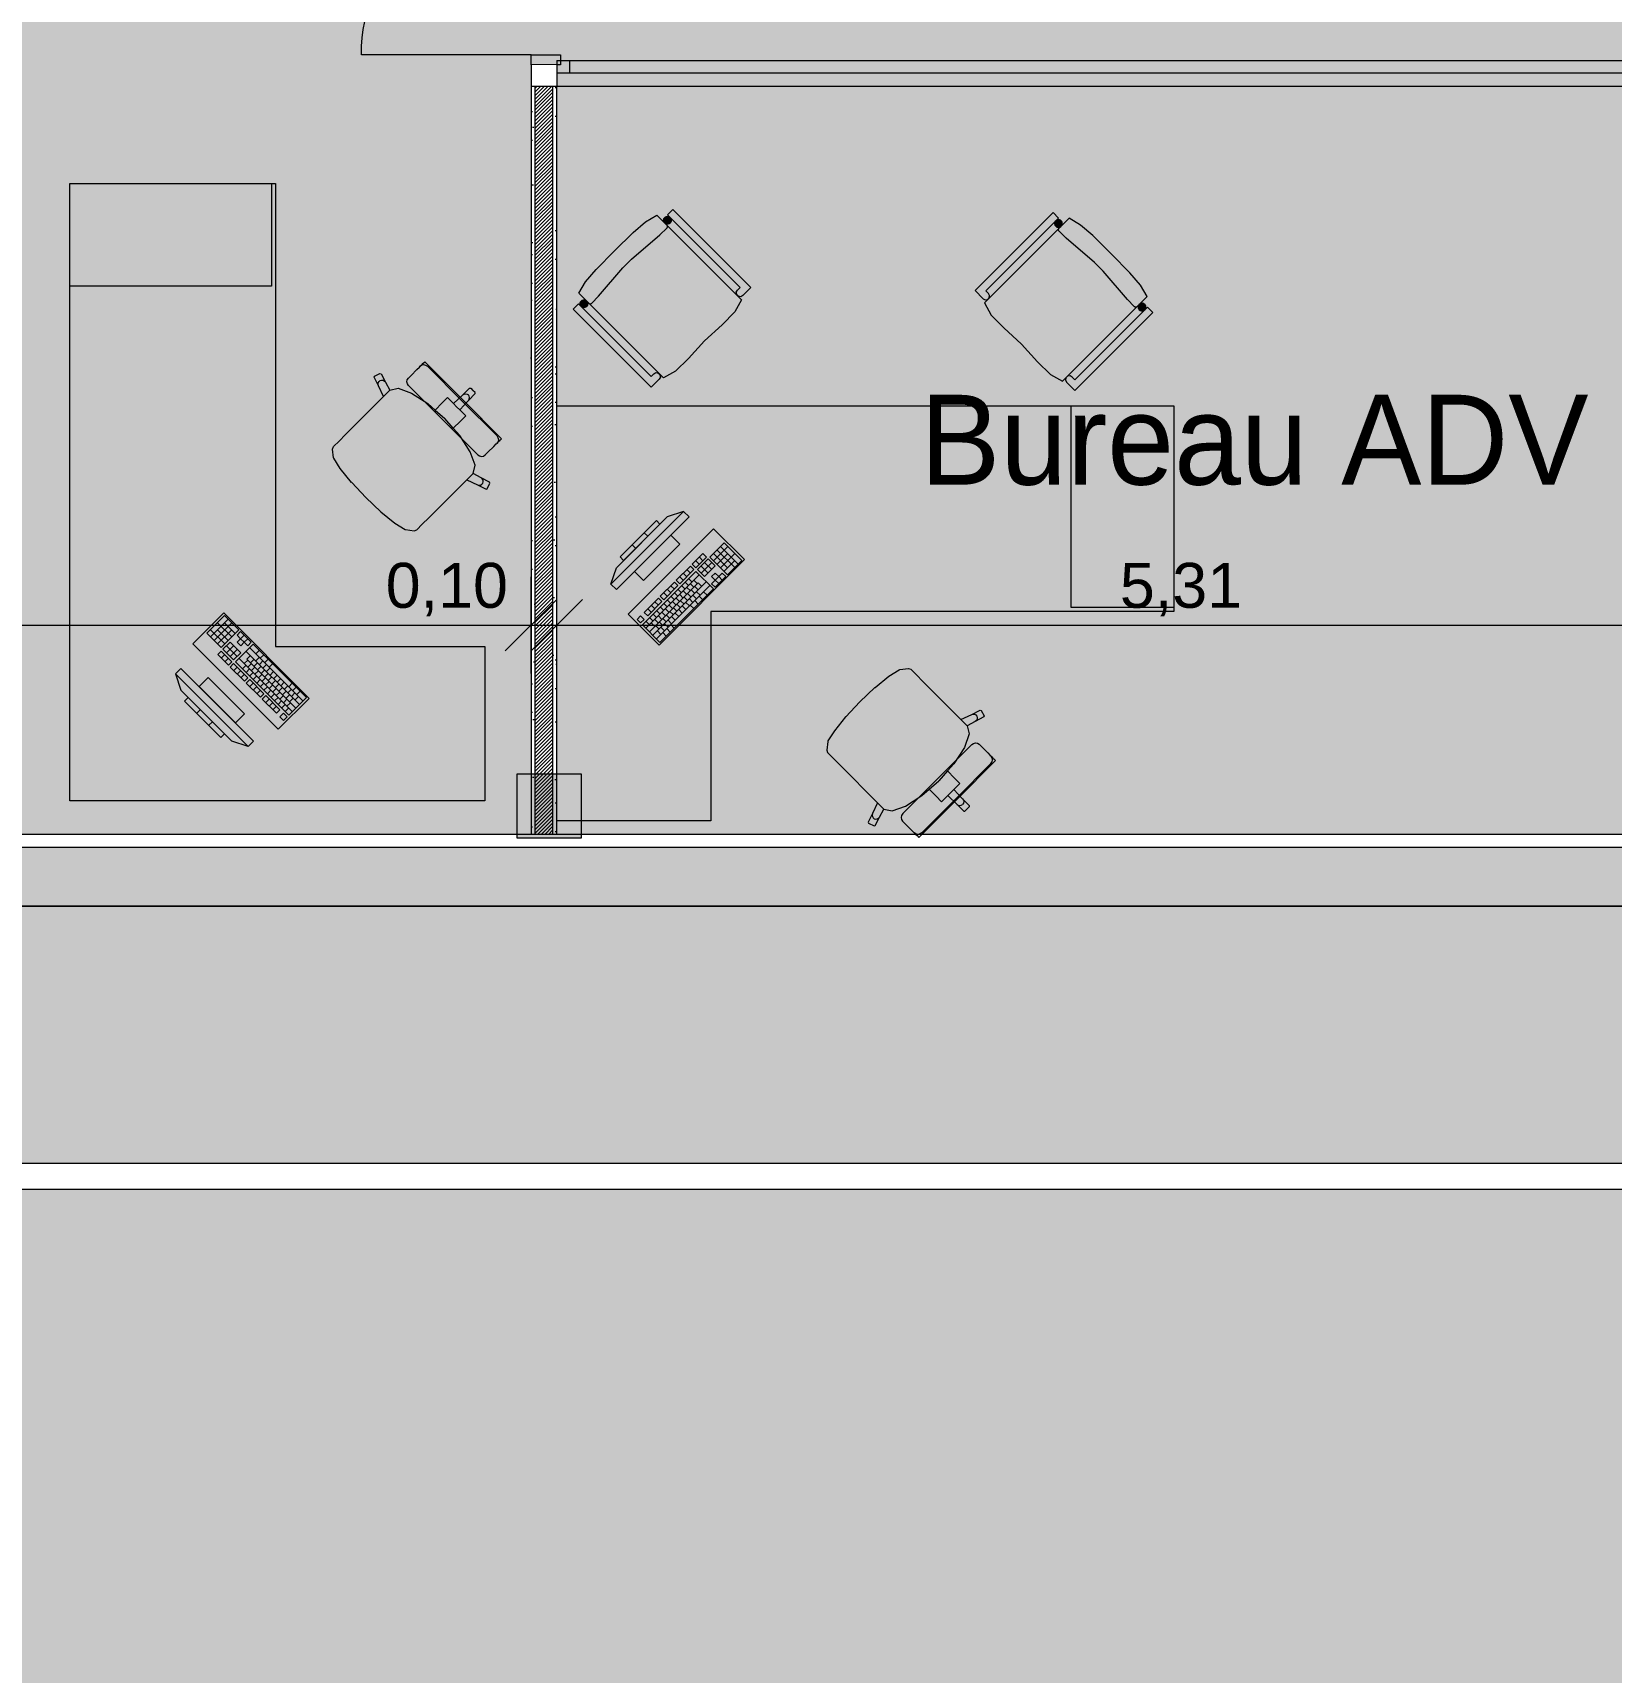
# Model space of a CAD drawing. Header units: millimetres. Extents: x 141848 to 1648660, y -465012 to -151356.
# Drawn here: x 225492 to 231635, y -264146 to -257766 of the extents above; entities that cross this region are included whole.
import ezdxf

# ---------------------------------------------------------------- set-up
doc = ezdxf.new("R2010")
doc.units = ezdxf.units.MM
doc.header["$MEASUREMENT"] = 0
doc.linetypes.add('Wipeout_Contour', pattern=[1000, 0, -1000])
for name, color, linetype in [('ASSIETTE', 7, 'Continuous'), ('Cotations - 1_100', 7, 'Continuous'), ('Fenêtres ARCHICAD', 7, 'Continuous'), ('Hachure', 7, 'Continuous'), ('Nouveau_C_PPC', 7, 'Continuous'), ('Nouveau_Co-Structure', 7, 'Continuous'), ('Portes ARCHICAD', 7, 'Continuous'), ('Sols_ Dalles', 7, 'Continuous'), ('Structure - Dalles', 7, 'Continuous'), ('Structure - Murs extérieurs', 7, 'Continuous')]:
    doc.layers.add(name, color=color, linetype=linetype)
doc.styles.add('STYLE_GENERE_1', font='')
doc.styles.add('STYLE_GENERE_2', font='')
doc.styles.get('STYLE_GENERE_1').set_extended_font_data('Agency FB')
doc.styles.get('STYLE_GENERE_2').set_extended_font_data('Arial')
doc.dimstyles.new('STYLE_GENERE__2', dxfattribs={"dimtxt": 175, "dimasz": 190, "dimexe": 0.18, "dimexo": 0.0625, "dimgap": 0, "dimtad": 1, "dimtih": 1, "dimtoh": 1, "dimlfac": 0.001, "dimzin": 0, "dimdsep": 46, "dimtxsty": 'STYLE_GENERE_2', "dimblk": 'ARROWHEAD_6', "dimblk1": 'ARROWHEAD_6', "dimblk2": 'ARROWHEAD_6', "dimcen": 0.09, "dimse1": 1, "dimse2": 1, "dimclrd": 7, "dimclre": 7, "dimclrt": 7, "dimazin": 0, "dimtfac": 1, "dimtdec": 4, "dimtmove": 0, "dimatfit": 3, "dimfxl": 0, "dimtolj": 1, "dimtzin": 0, "dimarcsym": 0})
pattern_1 = [(45, (0, 175), (-55.684659, 55.684659), [0, -52.5, 0, -78.75]), (110, (175, 175), (74.000794, 26.934086), [0, -38.5, 0, -66.5])]
pattern_2 = [(45, (0, 0), (-7.0710678, 7.0710678), [])]

# ---------------------------------------------------------------- blocks, each defined once
blk = doc.blocks.new('Poste de travail de bureau unique 25')
at = {"layer": 'ASSIETTE', "color": 251, "linetype": 'Continuous', "lineweight": 5, "true_color": 0x5f5f5f}
for p, q in [((-2002.4, -785), (-2002.4, 0)), ((-515.1, -432.3), (-493.9, -411.1)), ((-232.3, -715.1), (-515.1, -432.3)), ((-493.9, -411.1), (-211.1, -693.9)), ((-493.9, -411.1), (-430.3, -432.3)), ((-232.3, -630.3), (-430.3, -432.3)), ((-402, -460.6), (-387.9, -446.4)), ((-387.9, -446.4), (-246.4, -587.9)), ((-479.8, -538.4), (-444.4, -503)), ((-444.4, -503), (-303, -644.4)), ((-260.6, -602), (-402, -460.6)), ((-354.9, -507.7), (-340.7, -493.6)), ((-720.5, -602), (-651.9, -533.4)), ((-706.6, -615.8), (-638, -547.2)), ((-692.8, -629.7), (-624.2, -561.1)), ((-610.2, -602.5), (-665.6, -547.1)), ((-651.9, -533.4), (-596.5, -588.8)), ((-338.4, -679.8), (-479.8, -538.4)), ((-307.7, -554.9), (-293.6, -540.7)), ((-665.1, -657.4), (-720.5, -602)), ((-637.6, -629.9), (-693, -574.5)), ((-651.4, -643.6), (-692.9, -602.1)), ((-623.9, -616.2), (-665.5, -574.7)), ((-665.2, -629.8), (-610.4, -574.9)), ((-596.5, -588.8), (-665.1, -657.4)), ((-617, -623.1), (-589.6, -595.7)), ((-575.5, -664.7), (-617, -623.1)), ((-561.8, -651), (-603.3, -609.4)), ((-603.2, -637), (-575.7, -609.6)), ((-589.6, -595.7), (-548, -637.3)), ((-589.3, -650.8), (-561.9, -623.4)), ((-582.7, -588.9), (-569, -575.1)), ((-541.2, -630.4), (-582.7, -588.9)), ((-548, -637.3), (-575.5, -664.7)), ((-569, -575.1), (-527.5, -616.7)), ((-568.9, -602.7), (-555.2, -589)), ((-555, -616.6), (-541.3, -602.8)), ((-527.5, -616.7), (-541.2, -630.4)), ((-534.3, -637.3), (-520.5, -623.6)), ((-478.9, -692.7), (-534.3, -637.3)), ((-520.5, -623.6), (-465.2, -679)), ((-520.4, -651.2), (-506.7, -637.5)), ((-246.4, -587.9), (-260.6, -602)), ((-211.1, -693.9), (-232.3, -630.3)), ((-658.1, -664.3), (-644.4, -650.6)), ((-616.6, -705.8), (-658.1, -664.3)), ((-644.4, -650.6), (-630.6, -664.4)), ((-644.3, -678.1), (-630.6, -664.4)), ((-630.6, -664.4), (-616.9, -650.7)), ((-616.7, -678.3), (-630.6, -664.4)), ((-630.5, -692), (-616.7, -678.3)), ((-616.9, -650.7), (-603, -664.6)), ((-603, -664.6), (-616.7, -678.3)), ((-616.7, -678.3), (-602.9, -692.1)), ((-602.9, -692.1), (-616.6, -705.8)), ((-609.7, -712.7), (-541.1, -644.2)), ((-388.3, -906.7), (-596, -699)), ((-374.5, -893), (-582.3, -685.3)), ((-564.9, -702.6), (-551.2, -688.9)), ((-347.1, -865.6), (-554.8, -657.9)), ((-360.8, -879.3), (-551.2, -688.9)), ((-547.8, -692.4), (-534.1, -678.7)), ((-541.1, -644.2), (-333.4, -851.9)), ((-533.9, -706.2), (-520.2, -692.5)), ((-527.1, -685.6), (-513.4, -671.9)), ((-513.3, -699.4), (-499.6, -685.7)), ((-506.6, -665), (-492.8, -651.3)), ((-499.4, -713.3), (-485.7, -699.6)), ((-492.7, -678.9), (-479, -665.2)), ((-465.2, -679), (-478.9, -692.7)), ((-471.9, -699.6), (-458.2, -685.9)), ((-416.6, -755), (-471.9, -699.6)), ((-458.2, -685.9), (-402.8, -741.3)), ((-458.1, -713.5), (-444.4, -699.8)), ((-303, -644.4), (-338.4, -679.8)), ((-211.1, -693.9), (-232.3, -715.1)), ((-402, -920.5), (-609.7, -712.7)), ((-585.4, -737), (-571.7, -723.3)), ((-568.1, -754.3), (-554.4, -740.6)), ((-557.9, -737.1), (-544.2, -723.4)), ((-551.1, -716.5), (-537.4, -702.8)), ((-550.8, -771.6), (-537.1, -757.9)), ((-544, -751), (-530.3, -737.3)), ((-537.3, -730.3), (-523.5, -716.6)), ((-530.2, -764.8), (-516.5, -751.1)), ((-523.4, -744.2), (-509.7, -730.5)), ((-520.1, -720.1), (-506.4, -706.4)), ((-516.3, -778.7), (-502.6, -764.9)), ((-509.6, -758), (-495.8, -744.3)), ((-506.2, -733.9), (-492.5, -720.2)), ((-495.7, -771.9), (-482, -758.2)), ((-492.4, -747.8), (-478.7, -734.1)), ((-485.6, -727.1), (-471.9, -713.4)), ((-478.5, -761.6), (-464.8, -747.9)), ((-471.7, -741), (-458, -727.3)), ((-464.7, -775.5), (-451, -761.8)), ((-457.9, -754.8), (-444.2, -741.1)), ((-444.2, -727.3), (-430.5, -713.6)), ((-444, -768.7), (-430.3, -755)), ((-430.4, -741.2), (-416.7, -727.5)), ((-402.8, -741.3), (-416.6, -755)), ((-409.6, -762), (-395.9, -748.2)), ((-354.2, -817.3), (-409.6, -762)), ((-395.9, -748.2), (-340.5, -803.6)), ((-395.8, -775.8), (-382.1, -762.1)), ((-2402.4, -785), (-2002.4, -785)), ((-533.5, -788.9), (-519.8, -775.2)), ((-502.5, -792.5), (-488.8, -778.8)), ((-488.7, -806.4), (-474.9, -792.6)), ((-481.9, -785.7), (-468.1, -772)), ((-474.8, -820.2), (-461.1, -806.5)), ((-468, -799.6), (-454.3, -785.9)), ((-461, -834), (-447.2, -820.3)), ((-454.2, -813.4), (-440.5, -799.7)), ((-450.8, -789.3), (-437.1, -775.6)), ((-440.3, -827.3), (-426.6, -813.5)), ((-437, -803.2), (-423.3, -789.4)), ((-430.2, -782.5), (-416.5, -768.8)), ((-426.5, -841.1), (-412.8, -827.4)), ((-423.1, -817), (-409.4, -803.3)), ((-416.4, -796.4), (-402.6, -782.7)), ((-409.3, -830.9), (-395.6, -817.1)), ((-402.5, -810.2), (-388.8, -796.5)), ((-388.7, -824.1), (-374.9, -810.4)), ((-381.9, -789.6), (-368.2, -775.9)), ((-374.8, -837.9), (-361.1, -824.2)), ((-368.1, -803.5), (-354.4, -789.8)), ((-340.5, -803.6), (-354.2, -817.3)), ((-340.4, -831.2), (-326.7, -817.5)), ((-326.7, -817.5), (-312.8, -831.3)), ((-457.4, -865.1), (-443.6, -851.4)), ((-447.1, -847.9), (-433.4, -834.2)), ((-441.8, -880.7), (-428.1, -866.9)), ((-433.3, -861.7), (-419.5, -848)), ((-426.2, -896.2), (-412.5, -882.5)), ((-419.4, -875.6), (-405.7, -861.9)), ((-412.6, -855), (-398.9, -841.2)), ((-405.6, -889.4), (-391.9, -875.7)), ((-333.4, -851.9), (-402, -920.5)), ((-398.8, -868.8), (-385.1, -855.1)), ((-395.4, -844.7), (-381.7, -831)), ((-381.6, -858.6), (-367.9, -844.8)), ((-361, -851.8), (-347.2, -838)), ((-326.5, -845), (-340.4, -831.2)), ((-312.8, -831.3), (-326.5, -845)), ((-1425.6, -1072.9), (-1573.5, -1220.7)), ((-1400.1, -1047.4), (-1425.6, -1072.9)), ((-1378.2, -1025.4), (-1400.1, -1047.4)), ((-1368.9, -1022.5), (-1378.2, -1025.4)), ((-1335, -1026.5), (-1368.9, -1022.5)), ((-1332.8, -1027.4), (-1335, -1026.5)), ((-1292.8, -1052.4), (-1332.8, -1027.4)), ((-1239.1, -1095.9), (-1292.8, -1052.4)), ((-1238.3, -1096.6), (-1239.1, -1095.9)), ((-1180, -1151.4), (-1238.3, -1096.6)), ((-1652.4, -1185.5), (-1663.2, -1206.8)), ((-1663.2, -1206.8), (-1661.9, -1210.9)), ((-1661.9, -1210.9), (-1628.8, -1227.9)), ((-1648.4, -1184.2), (-1652.4, -1185.5)), ((-1615.3, -1201.2), (-1648.4, -1184.2)), ((-1635.4, -1207.6), (-1637, -1213.3)), ((-1631.8, -1203), (-1635.4, -1207.6)), ((-1626.7, -1200.2), (-1631.8, -1203)), ((-1620.9, -1199.5), (-1626.7, -1200.2)), ((-1615.3, -1201.2), (-1620.9, -1199.5)), ((-1573.5, -1220.7), (-1615.3, -1201.2)), ((-1180, -1151.4), (-1125.1, -1209.8)), ((-1125.1, -1209.8), (-1124.4, -1210.6)), ((-1124.4, -1210.6), (-1080.9, -1264.3)), ((-1637, -1213.3), (-1636.3, -1219.1)), ((-1636.3, -1219.1), (-1633.4, -1224.2)), ((-1633.4, -1224.2), (-1628.8, -1227.9)), ((-1628.8, -1227.9), (-1597.8, -1245.2)), ((-1597.8, -1245.2), (-1605.2, -1277.1)), ((-1597.7, -1245), (-1597.8, -1245.2)), ((-1597.7, -1245), (-1573.5, -1220.7)), ((-1080.9, -1264.3), (-1055.9, -1304.3)), ((-1655.4, -1328.1), (-1678.2, -1350.8)), ((-1647.9, -1320.5), (-1655.4, -1328.1)), ((-1644.7, -1317.3), (-1647.9, -1320.5)), ((-1638.1, -1313), (-1644.7, -1317.3)), ((-1630.3, -1311.7), (-1638.1, -1313)), ((-1622.4, -1313.5), (-1630.3, -1311.7)), ((-1615.6, -1318.1), (-1622.4, -1313.5)), ((-1481.1, -1452.6), (-1615.6, -1318.1)), ((-1605.2, -1277.1), (-1586.9, -1329.1)), ((-1586.9, -1329.1), (-1545.5, -1392.9)), ((-1055.9, -1304.3), (-1055.1, -1306.4)), ((-1055.1, -1306.4), (-1051.1, -1340.4)), ((-1701.2, -1373.8), (-1708.1, -1380.7)), ((-1708.1, -1380.7), (-1558.7, -1530.2)), ((-1698, -1370.7), (-1701.2, -1373.8)), ((-1690.8, -1363.4), (-1698, -1370.7)), ((-1696.4, -1377.8), (-1695.1, -1370)), ((-1694.6, -1385.7), (-1696.4, -1377.8)), ((-1695.1, -1370), (-1690.8, -1363.5)), ((-1690, -1392.5), (-1694.6, -1385.7)), ((-1687.6, -1360.2), (-1690.8, -1363.4)), ((-1555.5, -1527), (-1690, -1392.5)), ((-1678.2, -1350.8), (-1687.6, -1360.2)), ((-1545.5, -1392.9), (-1520.7, -1421.1)), ((-1101.4, -1397.1), (-1249.2, -1545)), ((-1075.9, -1371.6), (-1101.4, -1397.1)), ((-1053.9, -1349.7), (-1075.9, -1371.6)), ((-1051.1, -1340.4), (-1053.9, -1349.7)), ((-1548.1, -1448.4), (-1569.3, -1469.6)), ((-1520.7, -1421.1), (-1548.1, -1448.4)), ((-1520.7, -1421.1), (-1487.4, -1458.9)), ((-1449.6, -1492.2), (-1487.4, -1458.9)), ((-1481.1, -1452.6), (-1346.6, -1587.1)), ((-1579.6, -1529.8), (-1605.7, -1555.8)), ((-1579.6, -1529.8), (-1582.9, -1534.6)), ((-1545.6, -1493.2), (-1579.6, -1529.8)), ((-1569.3, -1469.6), (-1545.6, -1493.2)), ((-1409.2, -1679.6), (-1558.7, -1530.2)), ((-1521.7, -1517.1), (-1558.3, -1551.1)), ((-1555.5, -1527), (-1421, -1661.5)), ((-1545.6, -1493.2), (-1533.7, -1505.2)), ((-1521.7, -1517.1), (-1533.7, -1505.2)), ((-1498.1, -1540.7), (-1521.7, -1517.1)), ((-1477, -1519.6), (-1498.1, -1540.7)), ((-1449.6, -1492.2), (-1477, -1519.6)), ((-1421.4, -1517), (-1449.6, -1492.2)), ((-1357.6, -1558.4), (-1421.4, -1517)), ((-1605.7, -1555.8), (-1605.7, -1560.1)), ((-1605.7, -1560.1), (-1597.1, -1568.6)), ((-1588.6, -1577.2), (-1597.1, -1568.6)), ((-1584.4, -1577.2), (-1588.6, -1577.2)), ((-1558.3, -1551.1), (-1584.4, -1577.2)), ((-1582.9, -1534.6), (-1584, -1540.4)), ((-1584, -1540.4), (-1582.8, -1546.1)), ((-1582.8, -1546.1), (-1579.5, -1551)), ((-1574.6, -1554.3), (-1579.5, -1551)), ((-1568.9, -1555.5), (-1574.6, -1554.3)), ((-1563.1, -1554.3), (-1568.9, -1555.5)), ((-1558.3, -1551.1), (-1563.1, -1554.3)), ((-1305.6, -1576.7), (-1357.6, -1558.4)), ((-1346.6, -1587.1), (-1342, -1593.9)), ((-1342, -1593.9), (-1340.2, -1601.8)), ((-1273.7, -1569.3), (-1305.6, -1576.7)), ((-1273.5, -1569.2), (-1273.7, -1569.3)), ((-1256.4, -1600.3), (-1273.7, -1569.3)), ((-1273.5, -1569.2), (-1249.2, -1545)), ((-1249.2, -1545), (-1229.7, -1586.7)), ((-1229.7, -1586.7), (-1228, -1592.4)), ((-1229.7, -1586.7), (-1212.7, -1619.8)), ((-1228, -1592.4), (-1228.7, -1598.2)), ((-1379.4, -1649.7), (-1388.7, -1659.1)), ((-1356.6, -1626.9), (-1379.4, -1649.7)), ((-1349, -1619.3), (-1356.6, -1626.9)), ((-1345.8, -1616.2), (-1349, -1619.3)), ((-1341.5, -1609.6), (-1345.8, -1616.2)), ((-1340.2, -1601.8), (-1341.5, -1609.6)), ((-1252.7, -1604.9), (-1256.4, -1600.3)), ((-1239.4, -1633.4), (-1256.4, -1600.3)), ((-1247.6, -1607.8), (-1252.7, -1604.9)), ((-1241.8, -1608.5), (-1247.6, -1607.8)), ((-1236.1, -1606.9), (-1241.8, -1608.5)), ((-1235.4, -1634.7), (-1239.4, -1633.4)), ((-1231.6, -1603.3), (-1236.1, -1606.9)), ((-1214, -1623.9), (-1235.4, -1634.7)), ((-1228.7, -1598.2), (-1231.6, -1603.3)), ((-1212.7, -1619.8), (-1214, -1623.9)), ((-1421, -1661.5), (-1414.2, -1666.1)), ((-1414.2, -1666.1), (-1406.3, -1667.9)), ((-1402.3, -1672.7), (-1409.2, -1679.6)), ((-1406.3, -1667.9), (-1398.5, -1666.6)), ((-1399.2, -1669.5), (-1402.3, -1672.7)), ((-1391.9, -1662.3), (-1399.2, -1669.5)), ((-1398.5, -1666.6), (-1392, -1662.3)), ((-1388.7, -1659.1), (-1391.9, -1662.3))]:
    blk.add_line(p, q, dxfattribs=at)
at = {"layer": 'ASSIETTE', "color": 251, "linetype": 'Continuous', "lineweight": 5, "true_color": 0x5f5f5f, "flags": 128}
for points in [[(0, 0), (-2402.4, 0), (-2402.4, -800), (-600, -800), (-600, -1614.6), (0, -1614.6)], [(-278.3, -810.6), (-398.5, -930.8), (-730.8, -598.5), (-610.6, -478.3)]]:
    blk.add_lwpolyline(points, close=True, dxfattribs=at)
blk = doc.blocks.new('Dalle_16_2', base_point=(219225.5, -253415.6))
at = {"layer": 'Sols_ Dalles', "linetype": 'Continuous', "lineweight": 0, "true_color": 0x3f3f3f}
blk.add_hatch(color=250, dxfattribs=at).paths.add_polyline_path([(219225.5, -253415.6), (219225.5, -261165.6), (244226, -261165.6), (244226, -253415.6), (236076, -253415.6), (236076, -253695.6), (236076, -256475.6), (224561, -256475.6), (224561, -254581.9), (223977.7, -254581.9), (223977.7, -253415.6)])
at = {"layer": 'Sols_ Dalles', "color": 250, "linetype": 'Continuous', "lineweight": 5, "true_color": 0x1f1f1f, "flags": 128}
blk.add_lwpolyline([(219225.5, -253415.6), (219225.5, -261165.6), (244226, -261165.6), (244226, -253415.6), (236076, -253415.6), (236076, -253695.6), (236076, -256475.6), (224561, -256475.6), (224561, -254581.9), (223977.7, -254581.9), (223977.7, -253415.6)], close=True, dxfattribs=at)
blk = doc.blocks.new('Dalle_18_2', base_point=(218232.9, -254015.7))
at = {"layer": 'Structure - Dalles', "color": 7, "linetype": 'Continuous', "lineweight": 5, "flags": 128}
blk.add_lwpolyline([(218232.9, -254015.7), (219225.5, -254015.7), (219225.5, -261165.6), (241833.9, -261165.6), (241833.9, -262166.9), (218232.9, -262166.9)], close=True, dxfattribs=at)
blk = doc.blocks.new('Dalle_19_2', base_point=(218232.9, -254015.7))
at = {"linetype": 'Continuous', "lineweight": 0, "true_color": 0x90b349}
blk.add_hatch(color=55, dxfattribs=at).paths.add_polyline_path([(218232.9, -254015.7), (218232.9, -262166.9), (241833.9, -262166.9), (241933.9, -261166.9), (219225.5, -261165.6), (219225.5, -254015.7)])
at = {"color": 7, "linetype": 'Continuous', "lineweight": 5, "flags": 128}
blk.add_lwpolyline([(218232.9, -254015.7), (218232.9, -262166.9), (241833.9, -262166.9), (241933.9, -261166.9), (219225.5, -261165.6), (219225.5, -254015.7)], close=True, dxfattribs=at)
blk = doc.blocks.new('Dalle_27_2', base_point=(219225.5, -253415.6))
at = {"layer": 'Sols_ Dalles', "linetype": 'Continuous', "lineweight": 0, "true_color": 0x3f3f3f}
h = blk.add_hatch(color=250, dxfattribs=at)
h.paths.add_polyline_path([(219225.5, -253415.6), (219225.5, -261165.6), (244226, -261165.6), (244226, -253415.6), (229651, -253415.6), (229651, -253695.6), (229651, -256195.6), (224841, -256195.6), (224841, -253695.6), (228451, -253695.6), (228451, -253415.6)])
h.paths.add_polyline_path([(229931, -256375.6), (229931, -253695.6), (236076, -253695.6), (236076, -256375.6)], flags=0)
at = {"layer": 'Sols_ Dalles', "color": 250, "linetype": 'Continuous', "lineweight": 5, "true_color": 0x1f1f1f, "flags": 128}
blk.add_lwpolyline([(219225.5, -253415.6), (219225.5, -261165.6), (244226, -261165.6), (244226, -253415.6), (229651, -253415.6), (229651, -253695.6), (229651, -256195.6), (224841, -256195.6), (224841, -253695.6), (228451, -253695.6), (228451, -253415.6)], close=True, dxfattribs=at)
blk = doc.blocks.new('Porte double 25')
at = {"layer": 'Portes ARCHICAD', "color": 7, "linetype": 'Continuous', "lineweight": 5}
for p, q in [((-660, 0), (-660, 660)), ((660, 0), (660, 660)), ((-700, 0), (-737, 0)), ((-700, 0), (-737, 0)), ((-660, 0), (-700, 0)), ((-700, 0), (-700, -115)), ((-700, 0), (-700, -15)), ((-700, 0), (-700, -15)), ((-660, -115), (-660, 0)), ((700, 0), (660, 0)), ((660, 0), (660, -115)), ((700, -115), (700, 0)), ((700, 0), (700, -15)), ((700, 0), (700, -15)), ((700, 0), (737, 0)), ((700, 0), (737, 0)), ((-700, -15), (-700, -85)), ((-700, -15), (-700, -85)), ((700, -15), (700, -85)), ((700, -15), (700, -85)), ((-700, -100), (-737, -100)), ((-700, -100), (-737, -100)), ((-700, -85), (-700, -100)), ((-700, -85), (-700, -100)), ((-700, -115), (-660, -115)), ((660, -115), (700, -115)), ((700, -85), (700, -100)), ((700, -85), (700, -100)), ((700, -100), (737, -100)), ((700, -100), (737, -100))]:
    blk.add_line(p, q, dxfattribs=at)
for centre, start, end in [((-660, 0), 0, 90), ((660, 0), 90, 180)]:
    blk.add_arc(centre, 660, start, end, dxfattribs=at)
blk = doc.blocks.new('Mur_69_2', base_point=(227446.1, -261165.6))
at = {"layer": 'Structure - Murs extérieurs', "color": 7, "linetype": 'Continuous', "lineweight": 5}
for p, q in [((227431.1, -257891.2), (227431.1, -257928.2)), ((227431.1, -257891.2), (227446.1, -257891.2)), ((227446.1, -257891.2), (227516.1, -257891.2)), ((227516.1, -257891.2), (227531.1, -257891.2)), ((227531.1, -257891.2), (227531.1, -257928.2))]:
    blk.add_line(p, q, dxfattribs=at)
at = {"color": 254, "linetype": 'Wipeout_Contour', "lineweight": 0, "ltscale": 1371188.021216577}
blk.add_wipeout([(227431.1, -256491.2), (227446.1, -256491.2), (227446.1, -256466.9), (227431.1, -256466.9)], dxfattribs=at).dxf.layer = 'Structure - Murs extérieurs'
at = {"color": 254, "linetype": 'Wipeout_Contour', "lineweight": 0, "ltscale": 1371413.627614344}
blk.add_wipeout([(227516.1, -256466.9), (227516.1, -256491.2), (227531.1, -256491.2), (227531.1, -256466.9)], dxfattribs=at).dxf.layer = 'Structure - Murs extérieurs'
at = {"color": 254, "linetype": 'Wipeout_Contour', "lineweight": 0, "ltscale": 1380045.481435961}
blk.add_wipeout([(227431.1, -257973.3), (227431.1, -260885.6), (227446.1, -260885.6), (227446.1, -257973.3)], dxfattribs=at).dxf.layer = 'Structure - Murs extérieurs'
at = {"color": 254, "linetype": 'Wipeout_Contour', "lineweight": 0, "ltscale": 1380269.642331682}
blk.add_wipeout([(227516.1, -257973.3), (227516.1, -260885.6), (227531.1, -260885.6), (227531.1, -257973.3)], dxfattribs=at).dxf.layer = 'Structure - Murs extérieurs'
at = {"layer": 'Structure - Murs extérieurs', "linetype": 'Continuous', "lineweight": 5, "true_color": 0x5f5f5f}
h = blk.add_hatch(dxfattribs=at)
h.set_pattern_fill('Enduit_0002', color=251, style=0, pattern_type=2)
h.set_pattern_definition(pattern_1)
h.paths.add_polyline_path([(227431.1, -256491.2), (227446.1, -256491.2), (227446.1, -256466.9), (227431.1, -256466.9)])
h = blk.add_hatch(dxfattribs=at)
h.set_pattern_fill('Enduit_0002', color=251, style=0, pattern_type=2)
h.set_pattern_definition(pattern_1)
h.paths.add_polyline_path([(227516.1, -256466.9), (227516.1, -256491.2), (227531.1, -256491.2), (227531.1, -256466.9)])
h = blk.add_hatch(dxfattribs=at)
h.set_pattern_fill('Enduit_0002', color=251, style=0, pattern_type=2)
h.set_pattern_definition(pattern_1)
h.paths.add_polyline_path([(227431.1, -257973.3), (227431.1, -260885.6), (227446.1, -260885.6), (227446.1, -257973.3)])
h = blk.add_hatch(dxfattribs=at)
h.set_pattern_fill('Enduit_0002', color=251, style=0, pattern_type=2)
h.set_pattern_definition(pattern_1)
h.paths.add_polyline_path([(227516.1, -257973.3), (227516.1, -260885.6), (227531.1, -260885.6), (227531.1, -257973.3)])
at = {"color": 254, "linetype": 'Wipeout_Contour', "lineweight": 0, "ltscale": 1371300.822427594}
blk.add_wipeout([(227446.1, -256491.2), (227516.1, -256491.2), (227516.1, -256466.9), (227446.1, -256466.9)], dxfattribs=at).dxf.layer = 'Structure - Murs extérieurs'
at = {"color": 254, "linetype": 'Wipeout_Contour', "lineweight": 0, "ltscale": 1380157.55987385}
blk.add_wipeout([(227446.1, -257973.3), (227446.1, -260885.6), (227516.1, -260885.6), (227516.1, -257973.3)], dxfattribs=at).dxf.layer = 'Structure - Murs extérieurs'
at = {"layer": 'Structure - Murs extérieurs', "linetype": 'Continuous', "lineweight": 5, "true_color": 0x5f5f5f}
h = blk.add_hatch(dxfattribs=at)
h.set_pattern_fill('Briques_terre_cuite__int_94', color=251, style=0, pattern_type=2)
h.set_pattern_definition(pattern_2)
h.paths.add_polyline_path([(227446.1, -256491.2), (227516.1, -256491.2), (227516.1, -256466.9), (227446.1, -256466.9)])
h = blk.add_hatch(dxfattribs=at)
h.set_pattern_fill('Briques_terre_cuite__int_94', color=251, style=0, pattern_type=2)
h.set_pattern_definition(pattern_2)
h.paths.add_polyline_path([(227446.1, -257973.3), (227446.1, -260885.6), (227516.1, -260885.6), (227516.1, -257973.3)])
at = {"layer": 'Structure - Murs extérieurs', "color": 7, "linetype": 'Continuous', "lineweight": 5}
for p, q in [((227431.1, -256491.2), (227431.1, -256454.2)), ((227431.1, -256491.2), (227446.1, -256491.2)), ((227446.1, -256466.9), (227446.1, -256491.2)), ((227446.1, -256491.2), (227516.1, -256491.2)), ((227516.1, -256491.2), (227516.1, -256466.9)), ((227516.1, -256491.2), (227531.1, -256491.2)), ((227531.1, -256491.2), (227531.1, -256454.2)), ((227431.1, -257973.3), (227446.1, -257973.3)), ((227446.1, -257973.3), (227516.1, -257973.3)), ((227446.1, -257973.3), (227446.1, -260885.6)), ((227516.1, -257973.3), (227531.1, -257973.3)), ((227516.1, -260885.6), (227516.1, -257973.3))]:
    blk.add_line(p, q, dxfattribs=at)
at = {"layer": 'Structure - Murs extérieurs', "color": 7, "linetype": 'Continuous', "lineweight": 5, "flags": 128}
for points in [[(227431.1, -256466.9), (227431.1, -256491.2)], [(227531.1, -256491.2), (227531.1, -256466.9)], [(227431.1, -257891.2), (227431.1, -260885.6)], [(227531.1, -260885.6), (227531.1, -257973.3)]]:
    blk.add_lwpolyline(points, dxfattribs=at)
at = {"layer": 'Portes ARCHICAD', "color": 7, "linetype": 'Continuous', "lineweight": 5, "xscale": -1, "zscale": 1000, "rotation": 89.99999999999932}
blk.add_blockref('Porte double 25', (227431.1, -257191.2), dxfattribs=at)
blk = doc.blocks.new('Fenêtre 25_4')
at = {"layer": 'Fenêtres ARCHICAD', "color": 7, "linetype": 'Continuous', "lineweight": 5}
for p, q in [((-11164.2, 0), (11164.2, 0)), ((-11164.2, -280), (11444.2, -280))]:
    blk.add_line(p, q, dxfattribs=at)
at = {"color": 254, "linetype": 'Wipeout_Contour', "lineweight": 0, "ltscale": 44456.853282}
blk.add_wipeout([(-11114.2, 0), (-11114.2, -50), (11114.2, -50), (11114.2, 0)], dxfattribs=at).dxf.layer = 'Fenêtres ARCHICAD'
at = {"layer": 'Fenêtres ARCHICAD', "color": 7, "linetype": 'Continuous', "lineweight": 5}
for p, q in [((-11114.2, 0), (11114.2, 0)), ((11114.2, -50), (-11114.2, -50))]:
    blk.add_line(p, q, dxfattribs=at)
blk = doc.blocks.new('Mur_71_2', base_point=(243946, -261165.6))
at = {"layer": 'Fenêtres ARCHICAD', "color": 7, "linetype": 'Continuous', "lineweight": 5, "xscale": -1, "zscale": 1000}
blk.add_blockref('Fenêtre 25_4', (230669.7, -260885.6), dxfattribs=at)
blk = doc.blocks.new('Fenêtre 25_6')
at = {"layer": 'Fenêtres ARCHICAD', "color": 7, "linetype": 'Continuous', "lineweight": 5}
for p, q in [((-2151.2, 0), (2151.2, 0)), ((-2151.2, 0), (-2101.2, 0)), ((-2151.2, 0), (-2151.2, -50)), ((-2151.2, 0), (-2151.2, -50)), ((-2101.2, 0), (-2101.2, -50)), ((-2101.2, 0), (2101.2, 0)), ((2101.2, -50), (2101.2, 0)), ((2101.2, 0), (2151.2, 0)), ((2151.2, 0), (2151.2, -50)), ((2151.2, 0), (2151.2, -50)), ((-2101.2, -50), (-2151.2, -50)), ((-2151.2, -50), (-2151.2, -100)), ((2101.2, -50), (-2101.2, -50)), ((2151.2, -50), (2101.2, -50)), ((2151.2, -50), (2151.2, -100)), ((-2151.2, -100), (2151.2, -100))]:
    blk.add_line(p, q, dxfattribs=at)
blk = doc.blocks.new('Porte 25_4')
at = {"layer": 'Portes ARCHICAD', "color": 7, "linetype": 'Continuous', "lineweight": 5}
for p, q in [((430, 0), (430, 860)), ((-430, 0), (-470, 0)), ((-470, 0), (-470, -100)), ((-470, 0), (-470, -100)), ((-470, 0), (-470, -100)), ((-430, -100), (-430, 0)), ((470, 0), (430, 0)), ((430, 0), (430, -100)), ((470, -100), (470, 0)), ((470, 0), (470, -100)), ((470, 0), (470, -100)), ((-470, -100), (-430, -100)), ((430, -100), (470, -100))]:
    blk.add_line(p, q, dxfattribs=at)
blk.add_arc((430, 0), 860, 90, 180, dxfattribs=at)
blk = doc.blocks.new('Mur_84_2', base_point=(227446.1, -257973.3))
at = {"color": 254, "linetype": 'Wipeout_Contour', "lineweight": 0, "ltscale": 1375542.514290988}
blk.add_wipeout([(227431.1, -257973.3), (227446.1, -257973.3), (227446.1, -257891.2), (227431.1, -257891.2)], dxfattribs=at).dxf.layer = 'Structure - Murs extérieurs'
at = {"color": 254, "linetype": 'Wipeout_Contour', "lineweight": 0, "ltscale": 1375767.406606607}
blk.add_wipeout([(227516.1, -257973.3), (227531.1, -257973.3), (227531.1, -257891.2), (227516.1, -257891.2)], dxfattribs=at).dxf.layer = 'Structure - Murs extérieurs'
at = {"color": 254, "linetype": 'Wipeout_Contour', "lineweight": 0, "ltscale": 1387273.006485606}
blk.add_wipeout([(231833.4, -257873.3), (231833.4, -257973.3), (231884.1, -257973.3), (231884.1, -257873.3)], dxfattribs=at).dxf.layer = 'Structure - Murs extérieurs'
at = {"color": 254, "linetype": 'Wipeout_Contour', "lineweight": 0, "ltscale": 1389886.798565805}
blk.add_wipeout([(232824.1, -257973.3), (232846, -257973.3), (232846, -257873.3), (232824.1, -257873.3)], dxfattribs=at).dxf.layer = 'Structure - Murs extérieurs'
at = {"layer": 'Structure - Murs extérieurs', "color": 7, "linetype": 'Continuous', "lineweight": 5}
for p, q in [((231833.4, -257873.3), (231833.4, -257923.3)), ((231884.1, -257973.3), (231884.1, -257873.3)), ((232824.1, -257973.3), (232824.1, -257873.3)), ((231833.4, -257923.3), (231833.4, -257973.3))]:
    blk.add_line(p, q, dxfattribs=at)
at = {"layer": 'Structure - Murs extérieurs', "color": 7, "linetype": 'Continuous', "lineweight": 5, "flags": 128}
for points in [[(231884.1, -257873.3), (231833.4, -257873.3)], [(232846, -257873.3), (232824.1, -257873.3)], [(231833.4, -257973.3), (231884.1, -257973.3)], [(232824.1, -257973.3), (232846, -257973.3)]]:
    blk.add_lwpolyline(points, dxfattribs=at)
at = {"layer": 'Portes ARCHICAD', "color": 7, "linetype": 'Continuous', "lineweight": 5, "xscale": -1, "zscale": 1000, "rotation": 180}
blk.add_blockref('Porte 25_4', (232354.1, -257973.3), dxfattribs=at)
at = {"color": 254, "linetype": 'Wipeout_Contour', "lineweight": 0, "ltscale": 1375654.958442813}
blk.add_wipeout([(227446.1, -257973.3), (227516.1, -257973.3), (227516.1, -257891.2), (227446.1, -257891.2)], dxfattribs=at).dxf.layer = 'Structure - Murs extérieurs'
at = {"layer": 'Structure - Murs extérieurs', "color": 7, "linetype": 'Continuous', "lineweight": 5}
for p, q in [((227431.1, -257891.2), (227431.1, -257973.3)), ((227531.1, -257873.3), (227531.1, -257923.3)), ((227531.1, -257923.3), (227531.1, -257973.3)), ((227431.1, -257973.3), (227446.1, -257973.3)), ((227446.1, -257973.3), (227516.1, -257973.3)), ((227516.1, -257973.3), (227531.1, -257973.3))]:
    blk.add_line(p, q, dxfattribs=at)
at = {"layer": 'Fenêtres ARCHICAD', "color": 7, "linetype": 'Continuous', "lineweight": 5, "zscale": 1000}
blk.add_blockref('Fenêtre 25_6', (229682.2, -257873.3), dxfattribs=at)
blk = doc.blocks.new('Mur_90_2', base_point=(218133.3, -262266.9))
at = {"color": 254, "linetype": 'Wipeout_Contour', "lineweight": 0, "ltscale": 1395718.472441297}
blk.add_wipeout([(218233.3, -262266.9), (241833.9, -262266.9), (241833.9, -262166.9), (218233.3, -262166.9)], dxfattribs=at).dxf.layer = 'Structure - Murs extérieurs'
at = {"layer": 'Structure - Murs extérieurs', "color": 7, "linetype": 'Continuous', "lineweight": 5, "flags": 128}
for points in [[(241833.9, -262166.9), (218233.3, -262166.9)], [(218233.3, -262266.9), (241933.9, -262266.9)]]:
    blk.add_lwpolyline(points, dxfattribs=at)
blk = doc.blocks.new('Chaise 4 25')
at = {"linetype": 'Continuous', "lineweight": 0, "true_color": 0xffffff}
for points in [[(0, 24.4), (45, 24.4), (53.8, 26.8), (59.3, 34.3), (59.3, 43.5), (53.8, 51), (45, 53.9), (30, 53.9), (30, 453.7), (0, 453.7)], [(45, 453.7), (42.4, 453.5), (39.9, 452.8), (37.5, 451.7), (35.4, 450.2), (33.5, 448.4), (32, 446.2), (30.9, 443.9), (30.2, 441.3), (30, 438.7), (30.2, 436.1), (30.9, 433.6), (32, 431.2), (33.5, 429.1), (35.4, 427.2), (37.5, 425.7), (39.9, 424.6), (42.4, 424), (45, 423.7), (47.6, 424), (50.1, 424.6), (52.5, 425.7), (54.6, 427.2), (56.5, 429.1), (58, 431.2), (59.1, 433.6), (59.8, 436.1), (60, 438.7), (59.8, 441.3), (59.1, 443.9), (58, 446.2), (56.5, 448.4), (54.6, 450.2), (52.5, 451.7), (50.1, 452.8), (47.6, 453.5)], [(60, 16.5), (111.9, 1.2), (182, 0.9), (275, 5.1), (368, 0.9), (438.1, 1.2), (490, 16.5), (490, 482.3), (439.7, 494.9), (377, 500), (275, 500), (173, 500), (110.3, 494.9), (60, 482.3)], [(505, 453.7), (502.4, 453.5), (499.9, 452.8), (497.5, 451.7), (495.4, 450.2), (493.5, 448.4), (492, 446.2), (490.9, 443.9), (490.2, 441.3), (490, 438.7), (490.2, 436.1), (490.9, 433.6), (492, 431.2), (493.5, 429.1), (495.4, 427.2), (497.5, 425.7), (499.9, 424.6), (502.4, 424), (505, 423.7), (507.6, 424), (510.1, 424.6), (512.5, 425.7), (514.6, 427.2), (516.5, 429.1), (518, 431.2), (519.1, 433.6), (519.8, 436.1), (520, 438.7), (519.8, 441.3), (519.1, 443.9), (518, 446.2), (516.5, 448.4), (514.6, 450.2), (512.5, 451.7), (510.1, 452.8), (507.6, 453.5)], [(520, 53.9), (505, 53.9), (496.2, 51), (490.7, 43.5), (490.7, 34.3), (496.2, 26.8), (505, 24.4), (550, 24.4), (550, 453.7), (520, 453.7)]]:
    blk.add_hatch(color=7, dxfattribs=at).paths.add_polyline_path(points)
at = {"color": 253, "linetype": 'Continuous', "lineweight": 5, "true_color": 0x9f9f9f}
for p, q in [((30, 453.7), (0, 453.7)), ((0, 453.7), (0, 24.4)), ((30, 53.9), (30, 453.7)), ((110.3, 494.9), (60, 482.3)), ((60, 482.3), (60, 16.5)), ((173, 500), (110.3, 494.9)), ((275, 500), (173, 500)), ((377, 500), (275, 500)), ((439.7, 494.9), (377, 500)), ((490, 482.3), (439.7, 494.9)), ((490, 16.5), (490, 482.3)), ((550, 453.7), (520, 453.7)), ((520, 453.7), (520, 53.9)), ((550, 24.4), (550, 453.7)), ((60.2, 424.7), (60, 426)), ((60.7, 423.3), (60.2, 424.7)), ((61.4, 422.1), (60.7, 423.3)), ((62.3, 421.1), (61.4, 422.1)), ((63.4, 420.2), (62.3, 421.1)), ((64.6, 419.5), (63.4, 420.2)), ((65.9, 419), (64.6, 419.5)), ((67.3, 418.7), (65.9, 419)), ((68, 418.7), (67.3, 418.7)), ((106, 419.7), (68, 418.7)), ((251.5, 430.7), (106, 419.7)), ((298.5, 430.7), (251.5, 430.7)), ((444, 419.7), (298.5, 430.7)), ((482, 418.7), (444, 419.7)), ((482.7, 418.7), (482, 418.7)), ((484.1, 419), (482.7, 418.7)), ((485.4, 419.5), (484.1, 419)), ((486.6, 420.2), (485.4, 419.5)), ((487.7, 421.1), (486.6, 420.2)), ((488.6, 422.1), (487.7, 421.1)), ((489.3, 423.3), (488.6, 422.1)), ((0, 24.4), (45, 24.4)), ((45, 53.9), (30, 53.9)), ((53.8, 51), (45, 53.9)), ((45, 24.4), (53.8, 26.8)), ((59.3, 43.5), (53.8, 51)), ((53.8, 26.8), (59.3, 34.3)), ((59.3, 34.3), (59.3, 43.5)), ((60, 16.5), (111.9, 1.2)), ((111.9, 1.2), (182, 0.9)), ((182, 0.9), (275, 5.1)), ((275, 5.1), (368, 0.9)), ((368, 0.9), (438.1, 1.2)), ((438.1, 1.2), (490, 16.5)), ((496.2, 51), (490.7, 43.5)), ((490.7, 43.5), (490.7, 34.3)), ((490.7, 34.3), (496.2, 26.8)), ((505, 53.9), (496.2, 51)), ((496.2, 26.8), (505, 24.4)), ((520, 53.9), (505, 53.9)), ((505, 24.4), (550, 24.4))]:
    blk.add_line(p, q, dxfattribs=at)
at = {"color": 253, "linetype": 'Continuous', "lineweight": 5, "true_color": 0x9f9f9f, "flags": 128}
for points in [[(0, 24.4), (45, 24.4), (53.8, 26.8), (59.3, 34.3), (59.3, 43.5), (53.8, 51), (45, 53.9), (30, 53.9), (30, 453.7), (0, 453.7)], [(45, 453.7), (42.4, 453.5), (39.9, 452.8), (37.5, 451.7), (35.4, 450.2), (33.5, 448.4), (32, 446.2), (30.9, 443.9), (30.2, 441.3), (30, 438.7), (30.2, 436.1), (30.9, 433.6), (32, 431.2), (33.5, 429.1), (35.4, 427.2), (37.5, 425.7), (39.9, 424.6), (42.4, 424), (45, 423.7), (47.6, 424), (50.1, 424.6), (52.5, 425.7), (54.6, 427.2), (56.5, 429.1), (58, 431.2), (59.1, 433.6), (59.8, 436.1), (60, 438.7), (59.8, 441.3), (59.1, 443.9), (58, 446.2), (56.5, 448.4), (54.6, 450.2), (52.5, 451.7), (50.1, 452.8), (47.6, 453.5)], [(60, 16.5), (111.9, 1.2), (182, 0.9), (275, 5.1), (368, 0.9), (438.1, 1.2), (490, 16.5), (490, 482.3), (439.7, 494.9), (377, 500), (275, 500), (173, 500), (110.3, 494.9), (60, 482.3)], [(505, 453.7), (502.4, 453.5), (499.9, 452.8), (497.5, 451.7), (495.4, 450.2), (493.5, 448.4), (492, 446.2), (490.9, 443.9), (490.2, 441.3), (490, 438.7), (490.2, 436.1), (490.9, 433.6), (492, 431.2), (493.5, 429.1), (495.4, 427.2), (497.5, 425.7), (499.9, 424.6), (502.4, 424), (505, 423.7), (507.6, 424), (510.1, 424.6), (512.5, 425.7), (514.6, 427.2), (516.5, 429.1), (518, 431.2), (519.1, 433.6), (519.8, 436.1), (520, 438.7), (519.8, 441.3), (519.1, 443.9), (518, 446.2), (516.5, 448.4), (514.6, 450.2), (512.5, 451.7), (510.1, 452.8), (507.6, 453.5)], [(520, 53.9), (505, 53.9), (496.2, 51), (490.7, 43.5), (490.7, 34.3), (496.2, 26.8), (505, 24.4), (550, 24.4), (550, 453.7), (520, 453.7)]]:
    blk.add_lwpolyline(points, close=True, dxfattribs=at)
at = {"color": 253, "linetype": 'Continuous', "lineweight": 5, "true_color": 0x9f9f9f}
for centre, start_param, end_param in [((45, 438.7), 4.712389, 7.853982), ((45, 438.7), 1.570796, 4.712389), ((505, 438.7), 4.712389, 7.853982), ((505, 438.7), 1.570796, 4.712389)]:
    blk.add_ellipse(centre, major_axis=(-15, 0), ratio=0.9996, start_param=start_param, end_param=end_param, dxfattribs=at)
blk = doc.blocks.new('*D581')
at = {"layer": 'Cotations - 1_100', "color": 7, "linetype": 'Continuous', "lineweight": 5}
for p, q in [((219505.5, -260258.9), (219505.5, -259883.9)), ((227431.1, -260258.9), (227431.1, -259883.9)), ((219605.5, -259971.4), (219405.5, -260171.4)), ((227331.1, -260171.4), (227531.1, -259971.4)), ((219355.5, -260071.4), (219505.5, -260071.4)), ((219505.5, -260071.4), (227431.1, -260071.4))]:
    blk.add_line(p, q, dxfattribs=at)
at = {"layer": 'Cotations - 1_100', "color": 7, "lineweight": 5, "char_height": 175, "attachment_point": 7, "style": 'STYLE_GENERE_2'}
for s, insert in [('\\A1;{\\pql;\\fArial|b0|i0|c0|p38;7,93}', (223002.7, -260036.4)), ('\\A1;{\\pql;\\fArial|b0|i0|c0|p38;0,10}', (226865.5, -260036.4))]:
    blk.add_mtext(s, dxfattribs=dict(at, insert=insert))
blk = doc.blocks.new('ARROWHEAD_6')
at = {"color": 0, "linetype": 'Continuous', "lineweight": 0}
for p, q in [((-0.5, -0.5), (0.5, 0.5)), ((0, 0), (-1, 0))]:
    blk.add_line(p, q, dxfattribs=at)
blk = doc.blocks.new('*D582')
at = {"layer": 'Cotations - 1_100', "color": 7, "linetype": 'Continuous', "lineweight": 5}
for p, q in [((227431.1, -260258.9), (227431.1, -259883.9)), ((227531.1, -260258.9), (227531.1, -259883.9)), ((227331.1, -260171.4), (227531.1, -259971.4)), ((227631.1, -259971.4), (227431.1, -260171.4)), ((227431.1, -260071.4), (227531.1, -260071.4))]:
    blk.add_line(p, q, dxfattribs=at)
blk = doc.blocks.new('*D583')
at = {"layer": 'Cotations - 1_100', "color": 7, "linetype": 'Continuous', "lineweight": 5}
for p, q in [((227531.1, -260258.9), (227531.1, -259883.9)), ((232846, -260258.9), (232846, -259883.9)), ((227631.1, -259971.4), (227431.1, -260171.4)), ((232746, -260171.4), (232946, -259971.4)), ((227531.1, -260071.4), (232846, -260071.4))]:
    blk.add_line(p, q, dxfattribs=at)
at = {"layer": 'Cotations - 1_100', "color": 7, "lineweight": 5, "char_height": 175, "attachment_point": 7, "style": 'STYLE_GENERE_2'}
for s, insert in [('\\A1;{\\pql;\\fArial|b0|i0|c0|p38;5,31}', (229722.9, -260036.4)), ('\\A1;{\\pql;\\fArial|b0|i0|c0|p38;0,10}', (232280.4, -260036.4))]:
    blk.add_mtext(s, dxfattribs=dict(at, insert=insert))

msp = doc.modelspace()

# ---------------------------------------------------------------- hatches: boundary and pattern name
at = {"linetype": 'Continuous', "lineweight": 0, "true_color": 0x6f6f6f}
h = msp.add_hatch(color=8, dxfattribs=at)
h.paths.add_polyline_path([(141848.442, -275935.042), (141848.442, -295062.571), (269220.821, -293826.868), (269220.821, -270902.734), (268763.049, -270902.734), (254213.6, -271040.575), (254213.6, -163437.635), (153156.2, -163437.635), (153156.2, -271040.575), (153182.962, -271040.57), (153183.146, -272000.514, -0.40942736), (149183.681, -275935.042)])
h.paths.add_polyline_path([(158435.584, -260639.953), (155145.584, -260639.953), (155145.584, -248364.953), (155145.584, -243089.974), (155145.584, -242189.974), (158435.584, -242189.974)], flags=0)
h.paths.add_polyline_path([(196775.042, -260810.571), (196775.042, -222495.57), (186955.542, -222495.57), (186955.542, -218295.57), (196754.55, -218295.57), (196754.55, -208495.57), (196754.55, -204495.57), (193355.542, -204495.57), (193355.542, -201780.57), (193355.542, -195161.535), (195576.034, -195161.535), (195576.034, -189810.571), (217850.068, -189810.571), (217850.068, -262266.885), (245610.045, -262266.885), (245610.045, -253395.571), (245626.034, -253395.571), (246426.034, -253395.571), (247826.034, -253395.571), (247826.034, -248005.571), (247826.034, -246605.571), (245626.034, -246605.571), (245610.045, -246605.571), (245610.045, -171995.57), (212806.28, -171995.57), (161503.433, -171995.57), (161503.433, -193810.571), (161503.433, -230015.57), (161503.433, -260810.571)], flags=0)
h.paths.add_polyline_path([(162737.042, -269433.913, -0.09031866), (162858.773, -268727.623, -0.20144873), (163912.639, -267592.74, -0.10421145), (164718.006, -267415.055), (165317.979, -267409.371, -0.10404461), (166125.354, -267571.244, -0.23825546), (167284.257, -268953.318, -0.05518862), (167336.836, -269390.334), (167338.931, -269611.438), (167351.046, -270890.267), (167092.583, -271892.761, -0.26794919), (165370.083, -272909.124), (164770.11, -272914.808, -0.19371746), (163379.252, -272370.185, -0.07056876), (163028.663, -271931.262, -0.1316525), (162751.253, -270933.845)], flags=0)
h.paths.add_polyline_path([(173316.986, -273599.031), (173316.986, -273452.052), (173330.488, -267377.824, -0.3805567), (175316.986, -265609.826), (175394.714, -265609.826), (175394.714, -270609.826), (190394.714, -270609.826), (190394.714, -265609.826), (195356.191, -265609.826, -0.41421356), (196856.191, -267109.826), (196856.191, -273660.699, -0.34550161), (195137.285, -275433.432), (175327.752, -275599.002, -0.4157911)], flags=0)
h.paths.add_polyline_path([(205510.093, -271504.083, -0.13447393), (205230.948, -270484.937), (205230.948, -268984.937, -0.41421356), (207230.948, -266984.937), (207830.948, -266984.937, -0.41421356), (209830.948, -268984.937), (209830.948, -270484.937, -0.12882035), (209574.03, -271465.581, -0.27093629), (207830.948, -272484.937), (207230.948, -272484.937, -0.26498)], flags=0)
h.paths.add_polyline_path([(217862.687, -273329.325), (217869.949, -267730.336, -0.09856151), (218100.718, -266943.721), (218117.681, -266951.545, -0.258849), (219955.479, -265605.827), (219953.141, -265587.294), (220637.569, -265587.294), (220637.569, -265687.294), (220637.569, -270687.294), (250537.569, -270687.294), (250537.569, -265687.294), (252208.004, -265687.294), (254186.294, -265687.294), (254186.294, -267687.294), (254186.294, -271062.255, 0.00134576), (254186.323, -271073.021), (254197.209, -273095.233, -0.41421356), (252208.004, -275105.97), (243484.534, -275105.97, -0.00518896), (243431.438, -275116.103), (235447.992, -275196.191), (220071.012, -275253.24, -0.38655333), (217873.089, -273475.385, -0.02518922)], flags=0)
at = {"layer": 'Sols_ Dalles', "linetype": 'Continuous', "lineweight": 0, "true_color": 0x2e271c}
msp.add_hatch(color=250, dxfattribs=at).paths.add_polyline_path([(219225.542, -253415.571), (217850.068, -253415.571), (217850.068, -262266.885), (245610.045, -262266.885), (245610.045, -253415.571), (244226.034, -253415.571), (244226.034, -261165.571), (232166.034, -261165.571), (230526.034, -261165.571), (219225.542, -261165.571), (219225.542, -257693.66), (219225.542, -256655.571)])

# ---------------------------------------------------------------- linework, layer by layer
at = {"layer": 'Sols_ Dalles', "color": 7, "linetype": 'Continuous', "lineweight": 5, "flags": 128}
msp.add_lwpolyline([(219225.542, -253415.571), (217850.068, -253415.571), (217850.068, -262266.885), (245610.045, -262266.885), (245610.045, -253415.571), (244226.034, -253415.571), (244226.034, -261165.571), (232166.034, -261165.571), (230526.034, -261165.571), (219225.542, -261165.571), (219225.542, -257693.66), (219225.542, -256655.571)], close=True, dxfattribs=at)

# ---------------------------------------------------------------- block references
at = {"color": 7, "linetype": 'Continuous', "lineweight": 5}
msp.add_blockref('Dalle_19_2', (218232.904, -254015.717), dxfattribs=at)
at = {"layer": 'ASSIETTE', "color": 251, "linetype": 'Continuous', "lineweight": 5, "true_color": 0x5f5f5f, "xscale": -1, "zscale": 1000, "rotation": 90}
msp.add_blockref('Poste de travail de bureau unique 25', (225636.467, -260754.777), dxfattribs=at)
at = {"layer": 'Sols_ Dalles', "color": 250, "linetype": 'Continuous', "lineweight": 5, "true_color": 0x1f1f1f}
for name in ['Dalle_16_2', 'Dalle_27_2']:
    msp.add_blockref(name, (219225.542, -253415.571), dxfattribs=at)
at = {"layer": 'Structure - Dalles', "color": 7, "linetype": 'Continuous', "lineweight": 5}
msp.add_blockref('Dalle_18_2', (218232.904, -254015.717), dxfattribs=at)

# ---------------------------------------------------------------- texts
at = {"layer": 'Hachure', "color": 250, "linetype": 'Continuous', "lineweight": 5, "true_color": 0x3f3f3f, "insert": (230246.034, -259352.062), "char_height": 350, "attachment_point": 5, "style": 'STYLE_GENERE_1'}
msp.add_mtext('\\A1;{\\pqc;\\fAgency FB|b0|i0|c0|p34;Bureau ADV}', dxfattribs=at)

# ---------------------------------------------------------------- next in the draw order: block references
at = {"layer": 'Structure - Murs extérieurs', "color": 211, "lineweight": 5, "true_color": 0xfe55ff}
for name, p in [('Mur_69_2', (227446.059, -261165.571)), ('Mur_90_2', (218133.308, -262266.885))]:
    msp.add_blockref(name, p, dxfattribs=at)

# ---------------------------------------------------------------- next in the draw order: block references
at = {"layer": 'Structure - Murs extérieurs', "color": 7, "lineweight": 5}
msp.add_blockref('Mur_84_2', (227446.059, -257973.274), dxfattribs=at)
at = {"layer": 'Structure - Murs extérieurs', "color": 211, "lineweight": 5, "true_color": 0xfe55ff}
msp.add_blockref('Mur_71_2', (243946.034, -261165.571), dxfattribs=at)

# ---------------------------------------------------------------- next in the draw order: hatches: boundary and pattern name
at = {"layer": 'Nouveau_C_PPC', "linetype": 'Continuous', "lineweight": 5}
msp.add_hatch(color=1, dxfattribs=at).paths.add_polyline_path([(227376.745, -260650.571), (227376.745, -260900.571), (227626.745, -260900.571), (227626.745, -260650.571)])

# ---------------------------------------------------------------- next in the draw order: linework, layer by layer
at = {"layer": 'Nouveau_Co-Structure', "color": 1, "linetype": 'Continuous', "lineweight": 5}
msp.add_lwpolyline([(227376.745, -260650.571), (227626.745, -260650.571), (227626.745, -260900.571), (227376.745, -260900.571)], close=True, dxfattribs=at)

# ---------------------------------------------------------------- next in the draw order: block references
at = {"color": 253, "linetype": 'Continuous', "lineweight": 5, "true_color": 0x9f9f9f, "xscale": -1, "zscale": 1000, "rotation": 45.0000000000027}
msp.add_blockref('Chaise 4 25', (228304.231, -258773.826), dxfattribs=at)
at = {"color": 253, "linetype": 'Continuous', "lineweight": 5, "true_color": 0x9f9f9f, "zscale": 1000, "rotation": 314.9999999999973}
msp.add_blockref('Chaise 4 25', (229141.972, -258786.574), dxfattribs=at)
at = {"layer": 'ASSIETTE', "color": 251, "linetype": 'Continuous', "lineweight": 5, "true_color": 0x5f5f5f, "xscale": -1, "zscale": 1000}
msp.add_blockref('Poste de travail de bureau unique 25', (227531.059, -259217.861), dxfattribs=at)

# ---------------------------------------------------------------- next in the draw order: dimensions: what is measured, and where the dimension line sits
at = {"layer": 'Cotations - 1_100', "color": 7, "linetype": 'Continuous', "lineweight": 5}
for base, p1, p2, picture, middle in [((227431.059, -260071.45), (219505.542, -260885.571), (227431.059, -258676.231), '*D581', (223229.993, -259948.95)), ((227531.059, -260071.45), (227431.059, -258676.231), (227531.059, -258676.231), '*D582', (227092.752, -259948.95)), ((232846.034, -260071.45), (227531.059, -258676.231), (232846.034, -259379.423), '*D583', (229950.239, -259948.95))]:
    dim = msp.add_linear_dim(base=base, p1=p1, p2=p2, dimstyle='STYLE_GENERE__2', dxfattribs=at)
    dim.commit()
    dim.dimension.update_dxf_attribs({"geometry": picture, "text_midpoint": middle, "dimtype": 160})

doc.saveas('drawing.dxf')
